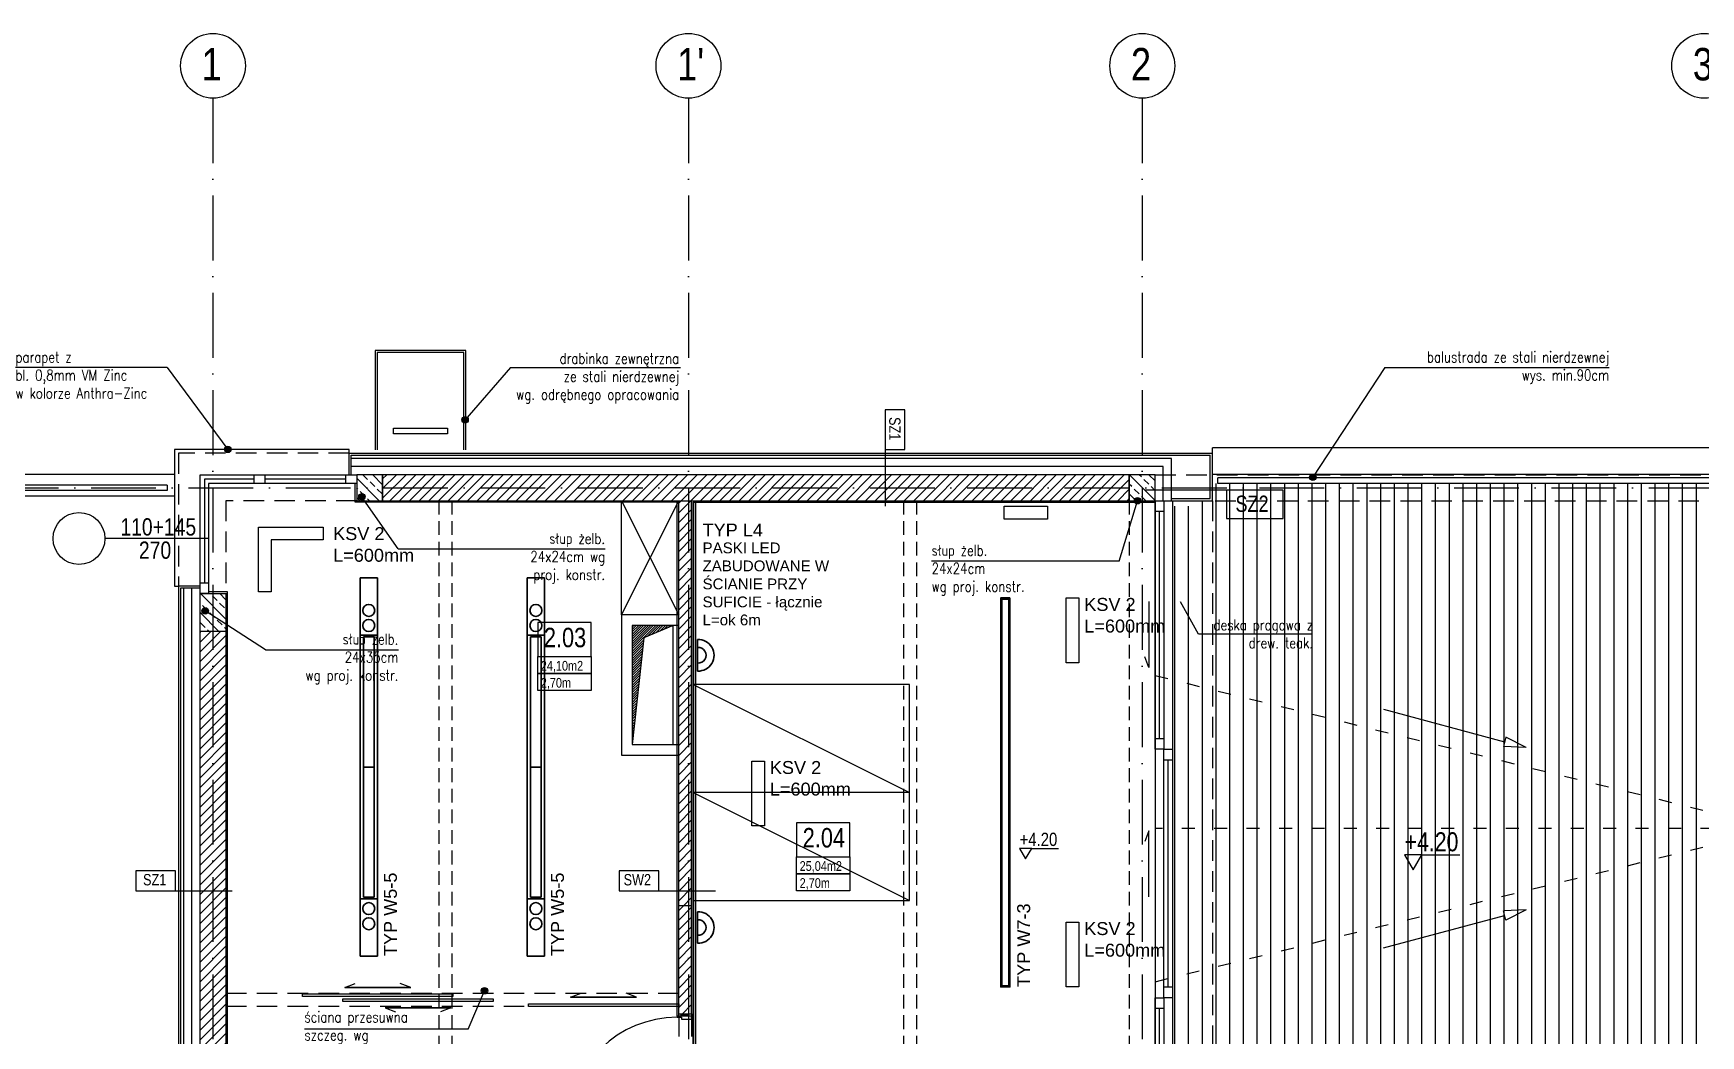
# Model space of a CAD drawing. Header units: millimetres. Extents: x 58205 to 122423, y 1055 to 94479.
# Drawn here: x 68679 to 70222, y 7341 to 8268 of the extents above; entities that cross this region are included whole.
import ezdxf

# ---------------------------------------------------------------- set-up
doc = ezdxf.new("R2010")
doc.units = ezdxf.units.MM
for name, pattern in [('ACAD_ISO03W100', [30, 12, -18]), ('ACAD_ISO10W100', [18, 12, -3, 0, -3]), ('AUDIT_D_080509132939-0', [0]), ('HIDDEN', [9.525, 6.35, -3.175])]:
    doc.linetypes.add(name, pattern=pattern)
doc.layers.add('$ oświetlenie $', color=30, linetype='Continuous', lineweight=30)
for name, color, linetype in [('+48_ARMATURA', 251, 'Continuous'), ('+48_HACZE', 253, 'Continuous'), ('+48_KOTY', 3, 'Continuous'), ('+48_MEBLE', 251, 'Continuous'), ('+48_OPISY', 3, 'Continuous'), ('+48_OPISY T', 3, 'Continuous'), ('+48_OPISY_POM', 3, 'Continuous'), ('+48_OPISY_STOLARKA', 3, 'Continuous'), ('+48_OPISY_ŚCIAN', 3, 'Continuous'), ('+48_OSIE', 8, 'Continuous'), ('+48_PODCIĄG', 4, 'ACAD_ISO03W100'), ('+48_PRZEBICIA', 143, 'Continuous'), ('+48_SCIANY', 1, 'Continuous'), ('+48_SCIANY_DZIAŁOWE', 2, 'Continuous'), ('+48_STOLARKA OKNA', 3, 'Continuous'), ('+48_STOLARKA_DRZWI', 3, 'Continuous'), ('+48_TARAS', 253, 'Continuous'), ('+48_TYNKI', 252, 'Continuous'), ('+48_WENTYLACJA', 2, 'Continuous'), ('+48_WEŁNA', 252, 'Continuous'), ('+48_WIDOK', 5, 'Continuous'), ('+48_ŚCIANY_GK', 42, 'Continuous'), ('+48_ŻELBET', 242, 'Continuous'), ('SCHODY_', 2, 'Continuous')]:
    doc.layers.add(name, color=color, linetype=linetype)
doc.styles.get("Standard").update_dxf_attribs({"font": 'ARIAL.TTF'})
doc.styles.add('WRP_ARIAL', font='ARIAL.TTF', dxfattribs={"width": 0.8})
doc.linetypes.add('BATTING', pattern='A,0.00254,-2.54,[134,ltypeshp.shx,S=2.54,R=0,X=-2.54,Y=0],-5.08,[134,ltypeshp.shx,S=2.54,R=180,X=2.54,Y=0],-2.54', length=10.16254)

# ---------------------------------------------------------------- blocks, each defined once
blk = doc.blocks.new('SCIANA')
at = {"layer": '+48_OPISY_ŚCIAN', "ltscale": 5}
blk.add_line((-25, 0), (25, 0), dxfattribs=at)
blk.add_lwpolyline([(-60, 0), (-25, 0), (-25, 17.5), (-60, 17.5)], close=True, dxfattribs=at)
at = {"layer": '+48_OPISY_ŚCIAN', "ltscale": 5, "style": 'WRP_ARIAL', "width": 0.8}
blk.add_attdef('TYP', (-53.6, 4.8), '', height=10, dxfattribs=at)
blk = doc.blocks.new('OZN_OSI')
at = {"layer": '+48_OSIE', "linetype": 'Continuous', "ltscale": 5}
blk.add_circle((0, -30), 30, dxfattribs=at)
at = {"layer": '+48_OSIE', "linetype": 'Continuous', "ltscale": 5, "style": 'WRP_ARIAL', "width": 0.8}
blk.add_attdef('NR', (-23.3, -43.5), '', height=30, dxfattribs=at)
blk = doc.blocks.new('OPISY_POM_METKA')
at = {"layer": '+48_OPISY_POM', "ltscale": 5}
for points in [[(0, -70), (109.7, -70), (109.7, 0), (0, 0)], [(109.7, -105), (0, -105), (0, -70), (109.7, -70)]]:
    blk.add_lwpolyline(points, close=True, dxfattribs=at)
at = {"layer": '+48_OPISY_POM'}
blk.add_lwpolyline([(109.7, -140), (0, -140), (0, -105), (109.7, -105)], close=True, dxfattribs=at)
at = {"layer": '+48_OPISY_POM', "ltscale": 5, "style": 'WRP_ARIAL', "width": 0.8}
for tag, p, height in [('NRPOM', (25.8, -50.8), 40), ('POW', (6.4, -99), 20)]:
    blk.add_attdef(tag, p, '', height=height, dxfattribs=at)
at = {"layer": '+48_OPISY_POM', "style": 'WRP_ARIAL', "width": 0.8}
blk.add_attdef('H', (6.4, -134), '', height=20, dxfattribs=at)
blk = doc.blocks.new('koty')
at = {"layer": '+48_KOTY', "color": 3, "ltscale": 5}
blk.add_line((70403.15, 11224.99), (70423.15, 11224.99), dxfattribs=at)
blk.add_lwpolyline([(70398.6, 11217.11), (70403.15, 11224.99), (70394.05, 11224.99)], close=True, dxfattribs=at)
at = {"layer": '+48_KOTY', "color": 3, "style": 'WRP_ARIAL', "width": 0.8}
blk.add_attdef('POZIOM', (70403.19, 11226.78), '', height=10, dxfattribs=at)
blk = doc.blocks.new('OPIS_STOLARKA')
at = {"layer": '+48_OPISY_STOLARKA'}
blk.add_line((0, 30), (0, -30), dxfattribs=at)
at = {"layer": '+48_STOLARKA_DRZWI'}
blk.add_circle((0, -45), 15, dxfattribs=at)
at = {"layer": '+48_OPISY_STOLARKA', "style": 'WRP_ARIAL', "width": 0.8}
for tag, p in [('SZER', (-2.27, -15.9)), ('WYS', (14.32, -13.58)), ('OZN', (5.03, -51.33))]:
    blk.add_attdef(tag, p, '', height=10, rotation=90, dxfattribs=at)
blk = doc.blocks.new('Typ W5-5')
at = {"layer": '$ oświetlenie $', "ltscale": 0.15}
for p, q in [((-8, 175), (-8, -175)), ((8, 175), (-8, 175)), ((8, -175), (8, 175)), ((8, 122), (-8, 122)), ((0, 0), (2.7, 0)), ((-8, -122), (8, -122)), ((-8, -175), (8, -175))]:
    blk.add_line(p, q, dxfattribs=at)
at = {"layer": '$ oświetlenie $', "color": 4, "ltscale": 0.15}
for p, q in [((-5, 120.5), (-5, 0)), ((5, 120.5), (-5, 120.5)), ((5, 0), (5, 120.5)), ((-5, 0), (-5, -120.5)), ((-5, 0), (5, 0)), ((5, -120.5), (5, 0)), ((-5, -120.5), (5, -120.5))]:
    blk.add_line(p, q, dxfattribs=at)
at = {"layer": '$ oświetlenie $', "ltscale": 0.15}
for centre in [(0, 145), (0, 131), (0, -131), (0, -145)]:
    blk.add_circle(centre, 5.55, dxfattribs=at)
at = {"layer": '$ oświetlenie $', "ltscale": 0.15, "insert": (14, -175), "char_height": 12, "width": 397.199, "attachment_point": 1, "rotation": 90}
blk.add_mtext('TYP W5-5', dxfattribs=at)

msp = doc.modelspace()

# ---------------------------------------------------------------- hatches: boundary and pattern name
at = {"layer": '+48_HACZE', "linetype": 'AUDIT_D_080509132939-0'}
h = msp.add_hatch(dxfattribs=at)
h.set_pattern_fill('ANSI33', color=256, scale=2, angle=90, style=0)
h.paths.add_polyline_path([(68978.484, 7835.758), (69002.484, 7835.758), (69002.484, 7859.758), (68978.484, 7859.758)])
at = {"layer": '+48_HACZE'}
h = msp.add_hatch(dxfattribs=at)
h.set_pattern_fill('ANSI31', color=256, scale=2, angle=180, style=0)
h.paths.add_polyline_path([(69375.382, 7847.758), (69375.382, 7859.758), (69285.484, 7859.758), (69285.484, 7847.758)])
h.paths.add_polyline_path([(69375.382, 7835.758), (69375.382, 7842.553), (69375.382, 7847.758), (69285.484, 7847.758), (69285.484, 7835.758)])
h.paths.add_polyline_path([(69002.484, 7859.758), (69002.484, 7847.758), (69285.484, 7847.758), (69285.484, 7859.758)])
h.paths.add_polyline_path([(69002.484, 7847.758), (69002.484, 7835.758), (69285.484, 7835.758), (69285.484, 7847.758)])
h.paths.add_polyline_path([(69693.484, 7847.758), (69693.484, 7859.758), (69375.382, 7859.758), (69375.382, 7847.758)])
h.paths.add_polyline_path([(69693.484, 7835.758), (69693.484, 7847.758), (69375.382, 7847.758), (69375.382, 7835.758)])
at = {"layer": '+48_HACZE', "linetype": 'AUDIT_D_080509132939-0'}
h = msp.add_hatch(dxfattribs=at)
h.set_pattern_fill('ANSI33', color=256, scale=2, angle=90, style=0)
h.paths.add_polyline_path([(69693.484, 7835.758), (69717.484, 7835.758), (69717.484, 7859.758), (69693.484, 7859.758)])
at = {"layer": '+48_HACZE'}
h = msp.add_hatch(dxfattribs=at)
h.set_pattern_fill('ANSI31', color=256, scale=2, angle=180, style=0)
h.paths.add_polyline_path([(69276.484, 7460.758), (69288.484, 7460.758), (69288.484, 7835.758), (69276.484, 7835.758)])
at = {"layer": '+48_HACZE', "linetype": 'AUDIT_D_080509132939-0'}
h = msp.add_hatch(dxfattribs=at)
h.set_pattern_fill('ANSI33', color=256, scale=2, angle=90, style=0)
h.paths.add_polyline_path([(68833.484, 7749.758), (68857.484, 7749.758), (68857.484, 7714.758), (68833.484, 7714.758)])
at = {"layer": '+48_HACZE'}
h = msp.add_hatch(dxfattribs=at)
h.set_pattern_fill('ANSI31', color=256, scale=2, angle=180, style=0)
h.paths.add_polyline_path([(68857.484, 7223.758), (68833.484, 7223.758), (68833.484, 7123.758), (68857.484, 7123.758)])
h.paths.add_polyline_path([(68857.484, 7714.758), (68833.484, 7714.758), (68833.484, 7725.758), (68833.484, 7725.758), (68833.484, 7247.758), (68857.484, 7247.758)])
h = msp.add_hatch(dxfattribs=at)
h.set_pattern_fill('ANSI31', color=256, scale=2, angle=180, style=0)
h.paths.add_polyline_path([(69276.484, 7361.006), (69285.484, 7361.006), (69285.484, 7460.758), (69276.484, 7460.758)])
h.paths.add_polyline_path([(69285.484, 7361.006), (69288.484, 7361.006), (69288.484, 7460.758), (69285.484, 7460.758)])
at = {"layer": '+48_OPISY T'}
h = msp.add_hatch(color=256, dxfattribs=at)
edge = h.paths.add_edge_path()
edge.add_arc((69078.757, 7910.597), 3, 0, 360)
h = msp.add_hatch(color=256, dxfattribs=at)
edge = h.paths.add_edge_path()
edge.add_arc((68859.146, 7883.258), 3, 0, 360)
h = msp.add_hatch(color=256, dxfattribs=at)
edge = h.paths.add_edge_path()
edge.add_arc((69863.362, 7857.409), 3, 0, 360)
h = msp.add_hatch(color=256, dxfattribs=at)
edge = h.paths.add_edge_path()
edge.add_arc((68983.337, 7839.438), 3, 0, 360)
h = msp.add_hatch(color=256, dxfattribs=at)
edge = h.paths.add_edge_path()
edge.add_arc((69701.046, 7835.759), 3, 0, 360)
h = msp.add_hatch(color=256, dxfattribs=at)
edge = h.paths.add_edge_path()
edge.add_arc((68838.196, 7733.714), 3, 0, 360)
h = msp.add_hatch(color=256, dxfattribs=at)
edge = h.paths.add_edge_path()
edge.add_arc((69096.765, 7382.258), 3, 0, 360)
at = {"layer": '+48_PRZEBICIA'}
h = msp.add_hatch(dxfattribs=at)
h.set_pattern_fill('ANSI31', color=256, scale=0.5, style=0)
h.paths.add_polyline_path([(69233.484, 7610.258), (69244.106, 7708.958), (69271.484, 7720.258), (69233.484, 7720.258)])
at = {"layer": '+48_TARAS'}
h = msp.add_hatch(dxfattribs=at)
h.set_pattern_fill('LINE', color=256, scale=4, angle=90, style=0)
edge = h.paths.add_edge_path()
edge.add_arc((70263.484, 6245.758), 25, 0, 360)
h.paths.add_polyline_path([(69770.484, 7835.758), (69754.484, 7835.758), (69754.484, 7830.767), (69734.984, 7830.767), (69734.984, 7214.758), (70204.484, 7214.758), (70204.484, 6631.758), (69734.984, 6631.758), (69734.984, 5679.636), (69754.484, 5679.636), (69754.484, 5675.758), (69770.484, 5675.758), (69770.484, 5659.758), (71269.484, 5659.758), (71269.484, 7851.758), (69770.484, 7851.758)])

# ---------------------------------------------------------------- linework, layer by layer
at = {"layer": '$ oświetlenie $'}
for p, q in [((69293.984, 7707.303), (69293.984, 7678.08)), ((69293.984, 7455.37), (69293.984, 7426.147))]:
    msp.add_line(p, q, dxfattribs=at)
at = {"layer": '$ oświetlenie $', "ltscale": 0.15}
for points in [[(69291.984, 7834.258), (69289.984, 7834.258), (69289.984, 7249.258), (69291.984, 7249.258)], [(69581.884, 7744.658), (69575.584, 7744.658), (69575.584, 7386.858), (69581.884, 7386.858)]]:
    msp.add_lwpolyline(points, close=True, dxfattribs=at)
msp.add_lwpolyline([(69582.884, 7745.758), (69574.484, 7745.758), (69574.484, 7385.758), (69582.984, 7385.758), (69582.984, 7745.758)], dxfattribs=at)
at = {"layer": '$ oświetlenie $'}
for centre, radius, start, end in [((69294.61, 7692.691), 14.625, 267.544841, 92.455159), ((69294.61, 7692.691), 7.205, 265.011654, 94.988346), ((69294.61, 7440.758), 14.625, 267.544841, 92.455159), ((69294.61, 7440.758), 7.205, 265.011654, 94.988346)]:
    msp.add_arc(centre, radius, start, end, dxfattribs=at)
at = {"layer": '+48_ARMATURA'}
msp.add_lwpolyline([(68833.913, 7587.073), (68833.913, 7587.073)], dxfattribs=at)
at = {"layer": '+48_MEBLE'}
for p, q in [((68344.484, 7860.258), (68810.484, 7860.258)), ((68364.484, 7840.258), (68810.484, 7840.258)), ((68802.984, 7850.258), (68802.984, 7845.258)), ((69223.484, 7730.258), (69276.484, 7835.758)), ((69223.484, 7835.758), (69276.484, 7730.258)), ((69223.484, 7730.258), (69223.484, 7835.758)), ((69717.484, 7835.758), (69717.484, 5675.758)), ((69289.984, 7665.758), (69489.984, 7565.758)), ((69489.984, 7565.758), (69289.984, 7565.758)), ((69289.984, 7565.758), (69489.984, 7465.758))]:
    msp.add_line(p, q, dxfattribs=at)
for points in [[(69754.484, 5651.46), (71277.782, 5651.46), (71277.782, 7860.057), (69770.484, 7860.057)], [(68802.984, 7850.258), (68354.484, 7850.258), (68354.484, 5628.758)], [(68802.984, 7845.258), (68359.484, 7845.258), (68359.484, 5628.758)], [(69733.484, 7835.758), (69733.484, 7605.758)], [(69717.484, 7605.758), (69717.484, 7375.758)], [(69733.484, 7375.758), (69733.484, 7065.758)]]:
    msp.add_lwpolyline(points, dxfattribs=at)
msp.add_lwpolyline([(69289.984, 7465.758), (69489.984, 7465.758), (69489.984, 7665.758), (69289.984, 7665.758)], close=True, dxfattribs=at)
at = {"layer": '+48_OPISY'}
for p, q in [((68802.953, 7958.941), (68662.68, 7958.941)), ((68802.953, 7958.941), (68859.146, 7883.258)), ((69120.73, 7958.941), (69278.25, 7958.941)), ((69930.059, 7958.941), (69863.362, 7857.409)), ((69930.059, 7958.941), (70137.615, 7958.941)), ((69017.015, 7791.095), (69208.436, 7791.095)), ((69684.12, 7779.82), (69510.554, 7779.82)), ((68894.045, 7697.775), (69017.152, 7697.775)), ((69081.546, 7346.564), (68930.155, 7346.564))]:
    msp.add_line(p, q, dxfattribs=at)
for points in [[(69120.73, 7958.941), (69078.468, 7910.268)], [(69017.015, 7791.095), (68983.048, 7839.768)], [(69684.12, 7779.82), (69701.046, 7835.759)], [(68894.045, 7697.775), (68838.196, 7733.714)], [(69863.098, 7712.14), (69757.569, 7712.14), (69740.86, 7742.101)], [(69928.638, 7642.691), (70040.812, 7612.643)], [(69928.638, 7642.691), (70040.812, 7612.643)], [(70041.95, 7616.893), (70039.673, 7608.393)], [(70060.819, 7607.284), (70060.819, 7607.284), (70039.673, 7608.393)], [(70060.819, 7607.284), (70060.819, 7607.284), (70041.95, 7616.893)], [(70060.819, 7457.231), (70060.819, 7457.231), (70039.673, 7456.121)], [(70041.95, 7447.621), (70039.673, 7456.121)], [(70060.819, 7457.231), (70060.819, 7457.231), (70041.95, 7447.621)], [(69928.638, 7421.823), (70040.812, 7451.871)], [(69928.638, 7421.823), (70040.812, 7451.871)], [(69081.546, 7346.564), (69096.765, 7382.258)]]:
    msp.add_lwpolyline(points, dxfattribs=at)
at = {"layer": '+48_OPISY T'}
for centre in [(69078.757, 7910.597), (68859.146, 7883.258), (69863.362, 7857.409), (68983.337, 7839.438), (69701.046, 7835.759), (68838.196, 7733.714), (69096.765, 7382.258)]:
    msp.add_circle(centre, 3, dxfattribs=at)
at = {"layer": '+48_OSIE', "linetype": 'ACAD_ISO10W100', "ltscale": 5}
for p, q in [((68845.484, 8208.258), (68845.484, 5430.307)), ((69285.484, 8208.258), (69285.484, 5430.307)), ((69705.484, 8208.258), (69705.484, 5430.307)), ((68101.946, 7847.758), (71564.484, 7847.758))]:
    msp.add_line(p, q, dxfattribs=at)
at = {"layer": '+48_PODCIĄG', "linetype": 'HIDDEN', "ltscale": 2}
for p, q in [((69054.484, 7835.758), (69054.484, 7242.608)), ((69066.484, 7835.758), (69066.484, 7242.608)), ((69484.484, 7835.758), (69484.484, 7242.608)), ((69496.484, 7835.758), (69496.484, 7242.608)), ((69693.484, 7835.758), (69693.484, 5675.758))]:
    msp.add_line(p, q, dxfattribs=at)
at = {"layer": '+48_PRZEBICIA'}
msp.add_lwpolyline([(69271.484, 7720.258), (69244.106, 7708.958), (69233.484, 7610.258)], dxfattribs=at)
msp.add_lwpolyline([(69233.484, 7610.258), (69271.484, 7610.258), (69271.484, 7720.258), (69233.484, 7720.258)], close=True, dxfattribs=at)
at = {"layer": '+48_SCIANY'}
for p, q in [((69276.484, 7360.858), (69276.484, 7835.758)), ((69288.484, 7360.858), (69288.484, 7835.758)), ((69276.484, 7626.258), (69276.484, 7731.758)), ((69288.484, 7460.758), (69276.484, 7460.758))]:
    msp.add_line(p, q, dxfattribs=at)
at = {"layer": '+48_SCIANY', "ltscale": 3}
msp.add_lwpolyline([(69002.484, 7859.758), (69002.484, 7835.758), (69693.484, 7835.758), (69693.484, 7859.758), (69002.484, 7859.758)], dxfattribs=at)
at = {"layer": '+48_SCIANY', "ltscale": 2}
msp.add_lwpolyline([(68857.484, 7714.758), (68857.484, 7123.758), (68833.484, 7123.758), (68833.484, 7714.758)], dxfattribs=at)
at = {"layer": '+48_SCIANY'}
for points in [[(68857.484, 7714.758), (68833.484, 7714.758)], [(69276.484, 7360.858), (69288.484, 7360.858)]]:
    msp.add_lwpolyline(points, dxfattribs=at)
at = {"layer": '+48_SCIANY_DZIAŁOWE', "linetype": 'Continuous'}
for p, q in [((69276.484, 7360.858), (69288.484, 7358.658)), ((69288.484, 7360.858), (69276.484, 7358.658))]:
    msp.add_line(p, q, dxfattribs=at)
at = {"layer": '+48_STOLARKA OKNA'}
for points in [[(68883.484, 7851.758), (68841.484, 7851.758), (68841.484, 7749.758), (68833.484, 7749.758), (68833.484, 7859.758), (68883.484, 7859.758)], [(68883.484, 7855.758), (68837.484, 7855.758), (68837.484, 7759.758)], [(68968.484, 7855.758), (68893.484, 7855.758)], [(69721.484, 7615.758), (69721.484, 7825.758)], [(69711.484, 7742.405), (69711.484, 7681.331), (69707.891, 7691.133)], [(69729.484, 7385.758), (69729.484, 7595.758)], [(69711.484, 7469.112), (69711.484, 7530.186), (69707.891, 7520.384)], [(69721.484, 7240.758), (69721.484, 7365.758)]]:
    msp.add_lwpolyline(points, dxfattribs=at)
for points in [[(68883.484, 7859.758), (68978.484, 7859.758), (68978.484, 7851.758), (68883.484, 7851.758)], [(68883.484, 7859.758), (68893.484, 7859.758), (68893.484, 7851.758), (68883.484, 7851.758)], [(68968.484, 7859.758), (68978.484, 7859.758), (68978.484, 7851.758), (68968.484, 7851.758)], [(69725.484, 7835.758), (69725.484, 7605.758), (69717.484, 7605.758), (69717.484, 7835.758)], [(69725.484, 7835.758), (69725.484, 7825.758), (69717.484, 7825.758), (69717.484, 7835.758)], [(68833.484, 7749.758), (68833.484, 7759.758), (68841.484, 7759.758), (68841.484, 7749.758)], [(69725.484, 7615.758), (69725.484, 7605.758), (69717.484, 7605.758), (69717.484, 7615.758)], [(69733.484, 7605.758), (69733.484, 7375.758), (69725.484, 7375.758), (69725.484, 7605.758)], [(69733.484, 7605.758), (69733.484, 7595.758), (69725.484, 7595.758), (69725.484, 7605.758)], [(69725.484, 7375.758), (69725.484, 7065.758), (69717.484, 7065.758), (69717.484, 7375.758)], [(69725.484, 7375.758), (69725.484, 7365.758), (69717.484, 7365.758), (69717.484, 7375.758)], [(69733.484, 7385.758), (69733.484, 7375.758), (69725.484, 7375.758), (69725.484, 7385.758)]]:
    msp.add_lwpolyline(points, close=True, dxfattribs=at)
at = {"layer": '+48_STOLARKA_DRZWI'}
for points in [[(68928.453, 7379.258), (69067.453, 7379.258), (69067.453, 7376.758), (68928.453, 7376.758)], [(68965.718, 7374.758), (69104.718, 7374.758), (69104.718, 7372.258), (68965.718, 7372.258)], [(69137.484, 7370.258), (69276.484, 7370.258), (69276.484, 7367.758), (69137.484, 7367.758)], [(69288.484, 7360.858), (69288.484, 7358.658), (69276.484, 7358.658), (69276.484, 7360.858)]]:
    msp.add_lwpolyline(points, close=True, dxfattribs=at)
for points in [[(69028.49, 7385.258), (68967.416, 7385.258), (68977.218, 7388.851)], [(68967.416, 7385.258), (69028.49, 7385.258), (69018.689, 7388.851)], [(69237.521, 7376.258), (69176.446, 7376.258), (69186.248, 7379.851)], [(69176.446, 7376.258), (69237.521, 7376.258), (69227.719, 7379.851)], [(69004.681, 7366.258), (69065.755, 7366.258), (69055.954, 7362.666)], [(69065.755, 7366.258), (69004.681, 7366.258), (69014.483, 7362.666)], [(69276.484, 7358.658), (69274.984, 7358.658), (69274.984, 7357.658), (69278.984, 7357.658), (69278.984, 7355.858), (69289.984, 7355.858), (69289.984, 7356.858), (69288.484, 7356.858), (69288.484, 7358.658)]]:
    msp.add_lwpolyline(points, dxfattribs=at)
msp.add_arc((69274.984, 7257.458), 100.2, 90, 178.697894, dxfattribs=at)
at = {"layer": '+48_TYNKI', "ltscale": 0.15}
for points in [[(69274.984, 7358.658), (69274.984, 7834.258), (68976.984, 7834.258), (68976.984, 7851.758)], [(69289.984, 7356.858), (69289.984, 7834.258), (69717.484, 7834.258)], [(68878.184, 7249.258), (68858.984, 7249.258), (68858.984, 7751.258), (68841.484, 7751.258)]]:
    msp.add_lwpolyline(points, dxfattribs=at)
at = {"layer": '+48_WENTYLACJA', "color": 2}
msp.add_lwpolyline([(68899.184, 7751.258), (68887.484, 7751.258), (68887.484, 7811.258), (68947.484, 7811.258), (68947.484, 7799.558), (68899.184, 7799.558), (68899.184, 7751.258)], dxfattribs=at)
for points in [[(69646.834, 7685.758), (69635.134, 7685.758), (69635.134, 7745.758), (69646.834, 7745.758)], [(69355.834, 7534.834), (69344.134, 7534.834), (69344.134, 7594.834), (69355.834, 7594.834)], [(69646.834, 7385.758), (69635.134, 7385.758), (69635.134, 7445.758), (69646.834, 7445.758)]]:
    msp.add_lwpolyline(points, close=True, dxfattribs=at)
at = {"layer": '+48_WEŁNA', "linetype": 'BATTING', "ltscale": 0.7}
for p, q in [((69724.983, 7867.258), (68973.484, 7867.258)), ((68825.984, 7118.758), (68825.984, 7754.758))]:
    msp.add_line(p, q, dxfattribs=at)
msp.add_lwpolyline([(69724.984, 7835.758), (69724.983, 7867.258)], dxfattribs=at)
at = {"layer": '+48_WIDOK'}
for p, q in [((68971.484, 7879.758), (68971.484, 7883.258)), ((68971.484, 7879.758), (69770.484, 7879.758)), ((68971.484, 7859.758), (68971.484, 7879.758)), ((69732.484, 7874.758), (68973.484, 7874.758)), ((69732.484, 7835.758), (69732.484, 7874.764)), ((69770.484, 7879.758), (69770.484, 7884.758)), ((69770.484, 7835.758), (69770.484, 7879.758)), ((69732.484, 7835.758), (69770.484, 7835.758)), ((68809.984, 7756.758), (68813.484, 7756.758)), ((68813.484, 7756.758), (68813.484, 7116.758)), ((68833.484, 7756.758), (68813.484, 7756.758)), ((68818.484, 7118.758), (68818.484, 7754.758))]:
    msp.add_line(p, q, dxfattribs=at)
at = {"layer": '+48_WIDOK', "color": 2}
for p, q in [((68973.484, 7877.758), (69768.484, 7877.758)), ((68973.484, 7859.758), (68973.484, 7877.758)), ((69768.484, 7837.758), (69768.484, 7877.758)), ((69732.484, 7837.758), (69768.484, 7837.758)), ((68833.484, 7754.758), (68815.484, 7754.758)), ((68815.484, 7754.758), (68815.484, 7118.758))]:
    msp.add_line(p, q, dxfattribs=at)
at = {"layer": '+48_WIDOK', "linetype": 'HIDDEN', "ltscale": 3}
for p, q in [((69717.484, 7859.758), (71277.484, 7859.758)), ((69770.484, 7835.758), (69770.484, 5675.758))]:
    msp.add_line(p, q, dxfattribs=at)
at = {"layer": '+48_WIDOK', "color": 252}
msp.add_line((69775.484, 7851.758), (69775.484, 7856.758), dxfattribs=at)
at = {"layer": '+48_WIDOK', "linetype": 'ACAD_ISO03W100'}
msp.add_line((70294.114, 7532.257), (69717.484, 7532.255), dxfattribs=at)
at = {"layer": '+48_WIDOK', "color": 251, "linetype": 'HIDDEN', "ltscale": 3}
for p, q in [((69276.484, 7358.858), (69276.484, 7254.258)), ((69288.484, 7358.858), (69288.484, 7254.258))]:
    msp.add_line(p, q, dxfattribs=at)
at = {"layer": '+48_WIDOK'}
for points in [[(69079.484, 7882.758), (69079.484, 7974.758), (68995.484, 7974.758), (68995.484, 7882.758)], [(69077.484, 7882.758), (69077.484, 7972.758), (68997.484, 7972.758), (68997.484, 7882.758)], [(68971.484, 7883.258), (68809.984, 7883.258)], [(68809.984, 7883.258), (68809.984, 7756.758)], [(69770.484, 5628.758), (71330.484, 5628.758), (71330.484, 7884.758), (69770.484, 7884.758)], [(69725.484, 7835.758), (69732.484, 7835.758)]]:
    msp.add_lwpolyline(points, dxfattribs=at)
for points in [[(69062.484, 7897.758), (69012.484, 7897.758), (69012.484, 7902.758), (69062.484, 7902.758)], [(69617.688, 7830.758), (69617.688, 7818.758), (69577.688, 7818.758), (69577.688, 7830.758)]]:
    msp.add_lwpolyline(points, close=True, dxfattribs=at)
at = {"layer": '+48_WIDOK', "linetype": 'HIDDEN', "ltscale": 3}
for points in [[(68971.484, 7879.758), (68813.484, 7879.758), (68813.484, 7756.758)], [(68978.484, 7835.758), (68857.484, 7835.758), (68857.484, 7749.758)], [(69744.484, 7835.758), (71253.484, 7835.758), (71253.484, 5675.758), (69770.484, 5675.758)]]:
    msp.add_lwpolyline(points, dxfattribs=at)
at = {"layer": '+48_WIDOK', "color": 252}
for points in [[(69775.484, 5654.758), (71274.484, 5654.758), (71274.484, 7856.758), (69775.484, 7856.758)], [(69775.484, 5659.758), (71269.484, 5659.758), (71269.484, 7851.758), (69775.484, 7851.758)]]:
    msp.add_lwpolyline(points, dxfattribs=at)
at = {"layer": '+48_WIDOK', "linetype": 'ACAD_ISO03W100'}
for points in [[(69717.484, 7673.93), (70294.114, 7532.257)], [(69717.484, 7390.585), (70294.114, 7532.257)]]:
    msp.add_lwpolyline(points, dxfattribs=at)
at = {"layer": '+48_WIDOK', "color": 251, "linetype": 'HIDDEN', "ltscale": 3}
for points in [[(69276.484, 7379.758), (68857.484, 7379.758)], [(69276.484, 7367.758), (68857.484, 7367.758)]]:
    msp.add_lwpolyline(points, dxfattribs=at)
at = {"layer": '+48_ŚCIANY_GK'}
for points in [[(69276.484, 7730.258), (69223.484, 7730.258), (69223.484, 7600.258), (69276.484, 7600.258)], [(69276.484, 7720.258), (69233.484, 7720.258), (69233.484, 7610.258), (69276.484, 7610.258)]]:
    msp.add_lwpolyline(points, dxfattribs=at)
at = {"layer": '+48_ŻELBET', "linetype": 'AUDIT_D_080509132939-0'}
for points in [[(68978.484, 7835.758), (69002.484, 7835.758), (69002.484, 7859.758), (68978.484, 7859.758)], [(69693.484, 7835.758), (69717.484, 7835.758), (69717.484, 7859.758), (69693.484, 7859.758)], [(68833.484, 7749.758), (68857.484, 7749.758), (68857.484, 7714.758), (68833.484, 7714.758)]]:
    msp.add_lwpolyline(points, close=True, dxfattribs=at)

# ---------------------------------------------------------------- block references
at = {"layer": '$ oświetlenie $'}
for p in [(68989.65, 7589.258), (69144.317, 7589.258)]:
    msp.add_blockref('Typ W5-5', p, dxfattribs=at)
at = {"layer": '+48_KOTY'}
ref = msp.add_blockref('koty', (-17133.487, -6315.221), dxfattribs=dict(at, xscale=1.231999999701657, yscale=1.231999999697109, zscale=1.231999999697182))
ref.add_attrib('POZIOM', '+4.20', (69592.007, 7516.175), dxfattribs={"color": 3, "height": 12.32, "style": 'WRP_ARIAL', "width": 0.8})
ref = msp.add_blockref('koty', (-53945.262, -12247.857), dxfattribs=dict(at, xscale=1.759999999572756, yscale=1.759999999567299, zscale=1.759999999567403))
ref.add_attrib('POZIOM', '+4.20', (69948.301, 7511.28), dxfattribs={"color": 3, "height": 17.6, "style": 'WRP_ARIAL', "width": 0.8})
at = {"layer": '+48_OPISY_POM'}
ref = msp.add_blockref('OPISY_POM_METKA', (69146.009, 7722.998), dxfattribs=dict(at, xscale=0.4499999999970896, yscale=0.4499999999998181, zscale=0.4499999999997158))
ref.add_attrib('H', '2,70m', (69148.868, 7662.709), dxfattribs={"height": 9, "style": 'WRP_ARIAL', "width": 0.8})
ref.add_attrib('NRPOM', '2.03', (69151.721, 7700.137), dxfattribs={"ltscale": 5, "height": 18, "style": 'WRP_ARIAL', "width": 0.8})
ref.add_attrib('POW', '24,10m2', (69148.868, 7678.459), dxfattribs={"ltscale": 5, "height": 9, "style": 'WRP_ARIAL', "width": 0.8})
ref = msp.add_blockref('OPISY_POM_METKA', (69385.56, 7537.684), dxfattribs=dict(at, xscale=0.4499999999970896, yscale=0.4499999999998181, zscale=0.4499999999997158))
ref.add_attrib('H', '2,70m', (69388.419, 7477.395), dxfattribs={"height": 9, "style": 'WRP_ARIAL', "width": 0.8})
ref.add_attrib('NRPOM', '2.04', (69391.272, 7514.823), dxfattribs={"ltscale": 5, "height": 18, "style": 'WRP_ARIAL', "width": 0.8})
ref.add_attrib('POW', '25,04m2', (69388.419, 7493.145), dxfattribs={"ltscale": 5, "height": 9, "style": 'WRP_ARIAL', "width": 0.8})
at = {"layer": '+48_OPISY_STOLARKA'}
ref = msp.add_blockref('OPIS_STOLARKA', (68793.484, 7800.758), dxfattribs=dict(at, xscale=1.600000000000364, yscale=1.600000000000364, zscale=1.6, rotation=270))
ref.add_attrib('SZER', '110+145', (68759.794, 7803.501), dxfattribs={"height": 16, "style": 'WRP_ARIAL', "width": 0.8})
ref.add_attrib('WYS', '270', (68776.951, 7781.964), dxfattribs={"height": 16, "style": 'WRP_ARIAL', "width": 0.8})
at = {"layer": '+48_OPISY_ŚCIAN'}
ref = msp.add_blockref('SCIANA', (69467.524, 7856.937), dxfattribs=dict(at, xscale=1.050000000000182, yscale=1.050000000000182, zscale=1.05, rotation=270))
ref.add_attrib('TYP', 'SZ1', (69471.275, 7913.175), dxfattribs={"ltscale": 5, "height": 10.5, "rotation": 270, "style": 'WRP_ARIAL', "width": 0.8})
ref = msp.add_blockref('SCIANA', (69745.97, 7845.387), dxfattribs=dict(at, xscale=1.5, yscale=1.5, zscale=1.5, rotation=180))
ref.add_attrib('TYP', 'SZ2', (69791.717, 7825.416), dxfattribs={"ltscale": 5, "height": 15, "style": 'WRP_ARIAL', "width": 0.8})
at = {"layer": '+48_OPISY_ŚCIAN', "xscale": 1.049999999999272, "yscale": 1.050000000000182, "zscale": 1.05}
msp.add_blockref('SCIANA', (68837.021, 7474.684), dxfattribs=at).add_auto_attribs({'TYP': 'SZ1'})
at = {"layer": '+48_OPISY_ŚCIAN'}
ref = msp.add_blockref('SCIANA', (69284.319, 7474.684), dxfattribs=dict(at, xscale=1.049999999999272, yscale=1.050000000000182, zscale=1.05))
ref.add_attrib('TYP', 'SW2', (69225.491, 7479.724), dxfattribs={"ltscale": 5, "height": 10.5, "style": 'WRP_ARIAL', "width": 0.8})
at = {"layer": 'SCHODY_'}
ref = msp.add_blockref('OZN_OSI', (68845.484, 8268.258), dxfattribs=at)
ref.add_attrib('NR', '1', (68835.014, 8224.717), dxfattribs={"layer": '+48_OSIE', "linetype": 'Continuous', "ltscale": 5, "height": 30, "style": 'WRP_ARIAL', "width": 0.8})
ref = msp.add_blockref('OZN_OSI', (68845.484, 8268.258), dxfattribs=at)
ref.add_attrib('NR', '1', (68835.014, 8224.717), dxfattribs={"layer": '+48_OSIE', "linetype": 'Continuous', "ltscale": 5, "height": 30, "style": 'WRP_ARIAL', "width": 0.8})
ref = msp.add_blockref('OZN_OSI', (69285.484, 8268.258), dxfattribs=at)
ref.add_attrib('NR', "1'", (69275.014, 8224.717), dxfattribs={"layer": '+48_OSIE', "linetype": 'Continuous', "ltscale": 5, "height": 30, "style": 'WRP_ARIAL', "width": 0.8})
ref = msp.add_blockref('OZN_OSI', (69705.484, 8268.258), dxfattribs=at)
ref.add_attrib('NR', '2', (69695.014, 8224.717), dxfattribs={"layer": '+48_OSIE', "linetype": 'Continuous', "ltscale": 5, "height": 30, "style": 'WRP_ARIAL', "width": 0.8})
ref = msp.add_blockref('OZN_OSI', (70225.484, 8268.258), dxfattribs=at)
ref.add_attrib('NR', '3', (70215.014, 8224.717), dxfattribs={"layer": '+48_OSIE', "linetype": 'Continuous', "ltscale": 5, "height": 30, "style": 'WRP_ARIAL', "width": 0.8})

# ---------------------------------------------------------------- texts
at = {"layer": '$ oświetlenie $', "ltscale": 0.15, "insert": (69298.537, 7814.612), "char_height": 12, "width": 397.19916, "attachment_point": 1}
msp.add_mtext('TYP L4', dxfattribs=at)
at = {"layer": '$ oświetlenie $', "color": 2, "lineweight": 60, "ltscale": 0.15, "insert": (69298.537, 7797.085), "char_height": 10, "width": 135.73342, "attachment_point": 1}
msp.add_mtext('PASKI LED ZABUDOWANE W {\\fArial|b0|i0|c238|p34;ŚCIANIE PRZY  SUFICIE - łącznie L=ok 6m}', dxfattribs=at)
at = {"layer": '$ oświetlenie $', "ltscale": 0.15, "insert": (69589.737, 7385.758), "char_height": 12, "width": 397.19916, "attachment_point": 1, "rotation": 90}
msp.add_mtext('TYP W7-3', dxfattribs=at)
at = {"layer": '+48_OPISY', "char_height": 10, "style": 'WRP_ARIAL'}
for s, insert, width, attachment_point in [('{\\Fromans|c238;parapet z \\Pbl. 0,8mm VM Zinc \\Pw kolorze Anthra-Zinc}', (68662.68, 7973.624), 235.93626, 1), ('{\\Fromans|c238;drabinka zewnętrzna \\Pze stali nierdzewnej \\Pwg. odrębnego opracowania}', (69276.936, 7972.429), 267.38166, 3), ('{\\Fromans|c238;balustrada ze stali nierdzewnej \\Pwys. min.90cm}', (70137.615, 7973.75), 267.38166, 3), ('{\\Fromans|c238;słup żelb. \\P24x24cm wg \\Pproj. konstr.}', (69208.436, 7805.779), 267.38166, 3), ('{\\Fromans|c238;słup żelb. \\P24x24cm \\Pwg proj. konstr.}', (69510.554, 7794.763), 235.93626, 1), ('{\\Fromans|c238;deska progowa z \\Pdrew. teak.}', (69863.636, 7725.842), 267.38166, 3), ('{\\Fromans|c238;słup żelb. \\P24x35cm \\Pwg proj. konstr.}', (69017.152, 7712.642), 235.93626, 3), ('{\\Fromans|c238;ściana przesuwna\\Pszczeg. wg \\Pproj. wnętrz}', (68930.155, 7362.969), 235.93626, 1)]:
    msp.add_mtext(s, dxfattribs=dict(at, insert=insert, width=width, attachment_point=attachment_point))
at = {"layer": '+48_WENTYLACJA', "color": 2, "char_height": 12, "width": 397.19916, "attachment_point": 1}
for insert in [(68956.656, 7811.258), (69651.834, 7745.758), (69360.834, 7594.834), (69651.834, 7445.758)]:
    msp.add_mtext('KSV 2\\PL=600mm', dxfattribs=dict(at, insert=insert))

doc.saveas('drawing.dxf')
